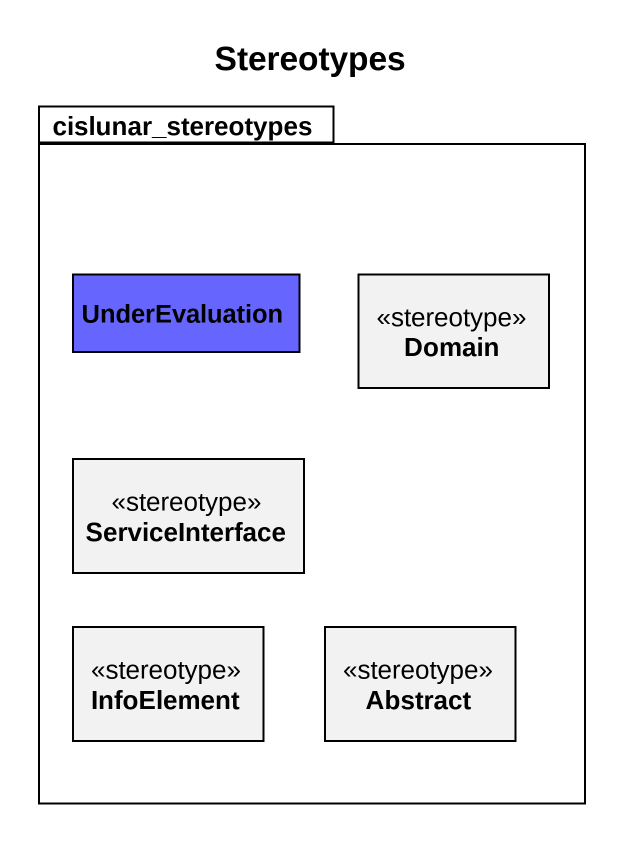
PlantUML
@startuml
title Stereotypes
hide circle
hide empty members
package cislunar_stereotypes {
  class UnderEvaluation #6666FF
  class Domain <<stereotype>>
  class ServiceInterface <<stereotype>>
  class InfoElement <<stereotype>>
  class "Abstract" as Abstract_ <<stereotype>>
}
@enduml
